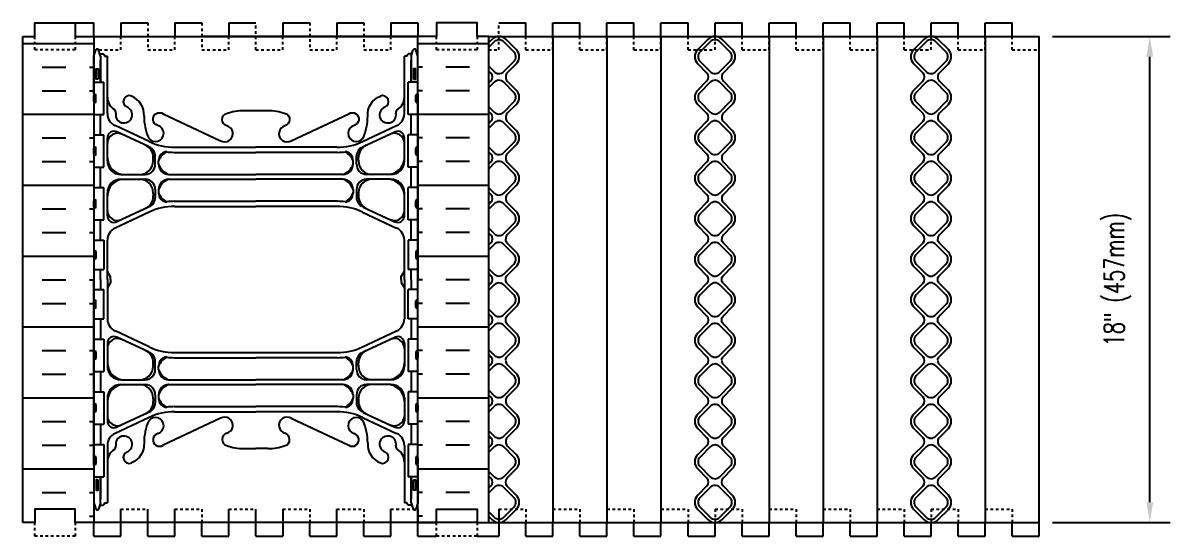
# Model space of a CAD drawing. Header units: inches. Extents: x 393.7 to 441.4, y 159.5 to 213.3.
# Drawn here: x 398.96 to 441.44, y 194.35 to 213.35 of the extents above; entities that cross this region are included whole.
import ezdxf

# ---------------------------------------------------------------- set-up
doc = ezdxf.new("R2010")
doc.units = ezdxf.units.IN
doc.header["$MEASUREMENT"] = 0
doc.linetypes.add('DASHED2', pattern=[0.375, 0.25, -0.125])
for name, color, linetype in [('HATCH', 12, 'Continuous'), ('line25', 2, 'Continuous'), ('LINE50', 5, 'Continuous'), ('LINE8', 8, 'Continuous'), ('LINE9', 9, 'Continuous'), ('TEXT', 4, 'Continuous'), ('Web_Edge', 9, 'Continuous')]:
    doc.layers.add(name, color=color, linetype=linetype)
doc.styles.add('DIM', font='romans.shx', dxfattribs={"width": 0.7})
doc.dimstyles.new('ext_8', dxfattribs={"dimscale": 8, "dimtxt": 0.09375, "dimasz": 0.09375, "dimexe": 0.09375, "dimexo": 0.0625, "dimgap": 0.0625, "dimtad": 1, "dimdec": 3, "dimzin": 3, "dimdsep": 46, "dimlunit": 4, "dimtxsty": 'DIM', "dimcen": 0.09, "dimdle": 0.09375, "dimclrt": 4, "dimadec": 0, "dimazin": 0, "dimtfac": 1, "dimtdec": 3, "dimtmove": 2, "dimatfit": 3, "dimfxl": 0, "dimfrac": 2, "dimtolj": 1, "dimtzin": 0, "dimarcsym": 0})

# ---------------------------------------------------------------- blocks, each defined once
blk = doc.blocks.new('*D34')
at = {"layer": 'Defpoints', "color": 0}
for p in [(436.588, 212.847), (440.687, 212.847), (436.588, 194.847)]:
    blk.add_point(p, dxfattribs=at)
at = {"layer": 'TEXT', "color": 0, "lineweight": -2}
for p, q in [((437.088, 212.847), (441.437, 212.847)), ((440.687, 195.597), (440.687, 212.097)), ((437.088, 194.847), (441.437, 194.847))]:
    blk.add_line(p, q, dxfattribs=at)
at = {"layer": 'TEXT', "color": 0}
for points in [[(440.562, 212.097), (440.812, 212.097), (440.687, 212.847)], [(440.562, 195.597), (440.812, 195.597), (440.687, 194.847)]]:
    blk.add_solid(points, dxfattribs=at)
at = {"layer": 'TEXT', "color": 4, "insert": (439.492, 203.847), "char_height": 0.75, "attachment_point": 5, "rotation": 90, "style": 'DIM'}
blk.add_mtext('\\A1;18" (457mm)', dxfattribs=at)
blk = doc.blocks.new('WEB_INSERT_FRONT')
for p, q in [((-0.265, 8.89), (-0.64, 8.515)), ((0.64, 8.515), (0.265, 8.89)), ((-0.64, 7.985), (-0.297, 7.641)), ((0.309, 7.653), (0.64, 7.985)), ((-0.297, 7.359), (-0.64, 7.015)), ((0.25, 7.512), (0.25, 7.488)), ((0.64, 7.015), (0.309, 7.347)), ((-0.64, 6.485), (-0.297, 6.141)), ((0.309, 6.153), (0.64, 6.485)), ((0.25, 6.012), (0.25, 5.988)), ((-0.297, 5.859), (-0.64, 5.515)), ((0.64, 5.515), (0.309, 5.847)), ((-0.64, 4.985), (-0.297, 4.641)), ((0.309, 4.653), (0.64, 4.985)), ((-0.297, 4.359), (-0.64, 4.015)), ((0.25, 4.512), (0.25, 4.488)), ((0.64, 4.015), (0.309, 4.347)), ((-0.297, 3.141), (-0.64, 3.485)), ((0.309, 3.153), (0.64, 3.485)), ((0.25, 3.012), (0.25, 2.988)), ((-0.297, 2.859), (-0.64, 2.515)), ((0.64, 2.515), (0.309, 2.847)), ((-0.64, 1.985), (-0.297, 1.641)), ((0.309, 1.653), (0.64, 1.985)), ((-0.297, 1.359), (-0.64, 1.015)), ((-0.64, 0.485), (-0.297, 0.141)), ((-0.297, -0.141), (-0.64, -0.485)), ((-0.64, -1.015), (-0.297, -1.359)), ((-0.297, -1.641), (-0.64, -1.985)), ((-0.64, -2.515), (-0.297, -2.859)), ((-0.297, -3.141), (-0.64, -3.485)), ((0.64, -3.485), (0.309, -3.153)), ((-0.64, -4.015), (-0.297, -4.359)), ((0.309, -4.347), (0.64, -4.015)), ((-0.297, -4.641), (-0.64, -4.985)), ((0.25, -4.488), (0.25, -4.512)), ((0.64, -4.985), (0.309, -4.653)), ((-0.64, -5.515), (-0.297, -5.859)), ((0.309, -5.847), (0.64, -5.515)), ((-0.297, -6.141), (-0.64, -6.485)), ((0.25, -5.988), (0.25, -6.012)), ((0.64, -6.485), (0.309, -6.153)), ((-0.64, -7.015), (-0.297, -7.359)), ((0.297, -7.359), (0.64, -7.015)), ((-0.297, -7.641), (-0.64, -7.985)), ((0.64, -7.985), (0.297, -7.641)), ((-0.64, -8.515), (-0.265, -8.89)), ((0.265, -8.89), (0.64, -8.515))]:
    blk.add_line(p, q)
for points in [[(-0.552, 8.073), (-0.177, 7.698, 0.414214), (0.177, 7.698), (0.552, 8.073, 0.414214), (0.552, 8.427), (0.177, 8.802, 0.414214), (-0.177, 8.802), (-0.552, 8.427, 0.414214)], [(-0.552, 6.573), (-0.177, 6.198, 0.414214), (0.177, 6.198), (0.552, 6.573, 0.414214), (0.552, 6.927), (0.177, 7.302, 0.414214), (-0.177, 7.302), (-0.552, 6.927, 0.414214)], [(-0.552, 5.073), (-0.177, 4.698, 0.414214), (0.177, 4.698), (0.552, 5.073, 0.414214), (0.552, 5.427), (0.177, 5.802, 0.414214), (-0.177, 5.802), (-0.552, 5.427, 0.414214)], [(-0.552, 3.573), (-0.177, 3.198, 0.414214), (0.177, 3.198), (0.552, 3.573, 0.414214), (0.552, 3.927), (0.177, 4.302, 0.414214), (-0.177, 4.302), (-0.552, 3.927, 0.414214)], [(-0.552, 3.573), (-0.177, 3.198, 0.414214), (0.177, 3.198), (0.552, 3.573, 0.414214), (0.552, 3.927), (0.177, 4.302, 0.414214), (-0.177, 4.302), (-0.552, 3.927, 0.414214)], [(-0.552, 2.073), (-0.177, 1.698, 0.414214), (0.177, 1.698), (0.552, 2.073, 0.414214), (0.552, 2.427), (0.177, 2.802, 0.414214), (-0.177, 2.802), (-0.552, 2.427, 0.414214)], [(-0.552, 0.573), (-0.177, 0.198, 0.414214), (0.177, 0.198), (0.552, 0.573, 0.414214), (0.552, 0.927), (0.177, 1.302, 0.414214), (-0.177, 1.302), (-0.552, 0.927, 0.414214)], [(-0.552, -0.927), (-0.177, -1.302, 0.414214), (0.177, -1.302), (0.552, -0.927, 0.414214), (0.552, -0.573), (0.177, -0.198, 0.414214), (-0.177, -0.198), (-0.552, -0.573, 0.414214)], [(-0.552, -2.427), (-0.177, -2.802, 0.414214), (0.177, -2.802), (0.552, -2.427, 0.414214), (0.552, -2.073), (0.177, -1.698, 0.414214), (-0.177, -1.698), (-0.552, -2.073, 0.414214)], [(-0.552, -3.927), (-0.177, -4.302, 0.414214), (0.177, -4.302), (0.552, -3.927, 0.414214), (0.552, -3.573), (0.177, -3.198, 0.414214), (-0.177, -3.198), (-0.552, -3.573, 0.414214)], [(-0.552, -5.427), (-0.177, -5.802, 0.414214), (0.177, -5.802), (0.552, -5.427, 0.414214), (0.552, -5.073), (0.177, -4.698, 0.414214), (-0.177, -4.698), (-0.552, -5.073, 0.414214)], [(-0.552, -6.927), (-0.177, -7.302, 0.414214), (0.177, -7.302), (0.552, -6.927, 0.414214), (0.552, -6.573), (0.177, -6.198, 0.414214), (-0.177, -6.198), (-0.552, -6.573, 0.414214)], [(-0.552, -8.427), (-0.177, -8.802, 0.414214), (0.177, -8.802), (0.552, -8.427, 0.414214), (0.552, -8.073), (0.177, -7.698, 0.414214), (-0.177, -7.698), (-0.552, -8.073, 0.414214)]]:
    blk.add_lwpolyline(points, format="xyb", close=True)
blk.add_lwpolyline([(0.25, -2.988, -0.198912), (0.309, -2.847), (0.64, -2.515, 0.414214), (0.64, -1.985), (0.309, -1.653, -0.198912), (0.25, -1.512), (0.25, -1.488, -0.198912), (0.309, -1.347), (0.64, -1.015, 0.414214), (0.64, -0.485), (0.309, -0.153, -0.198912), (0.25, -0.012), (0.25, 0.012, -0.198912), (0.309, 0.153), (0.64, 0.485, 0.414214), (0.64, 1.015), (0.309, 1.347, -0.198912), (0.25, 1.488)], format="xyb")
for centre, radius, start, end in [((0, 8.625), 0.375, 45, 135), ((-0.375, 8.25), 0.375, 135, 225), ((0.375, 8.25), 0.375, 315, 45), ((0.45, 7.512), 0.2, 135, 180), ((-0.438, 7.5), 0.2, 315, 45), ((0.45, 7.488), 0.2, 180, 225), ((-0.375, 6.75), 0.375, 135, 225), ((0.375, 6.75), 0.375, 315, 45), ((-0.438, 6), 0.2, 315, 45), ((0.45, 6.012), 0.2, 135, 180), ((0.45, 5.988), 0.2, 180, 225), ((-0.375, 5.25), 0.375, 135, 225), ((0.375, 5.25), 0.375, 315, 45), ((-0.438, 4.5), 0.2, 315, 45), ((0.45, 4.512), 0.2, 135, 180), ((0.45, 4.488), 0.2, 180, 225), ((-0.375, 3.75), 0.375, 135, 225), ((0.375, 3.75), 0.375, 315, 45), ((-0.438, 3), 0.2, 315, 45), ((0.45, 3.012), 0.2, 135, 180), ((0.45, 2.988), 0.2, 180, 225), ((-0.375, 2.25), 0.375, 135, 225), ((0.375, 2.25), 0.375, 315, 45), ((-0.438, 1.5), 0.2, 315, 45), ((0.45, 1.512), 0.2, 135, 180), ((-0.375, 0.75), 0.375, 135, 225), ((-0.438, 0), 0.2, 315, 45), ((-0.375, -0.75), 0.375, 135, 225), ((-0.438, -1.5), 0.2, 315, 45), ((-0.375, -2.25), 0.375, 135, 225), ((-0.438, -3), 0.2, 315, 45), ((0.45, -3.012), 0.2, 180, 225), ((-0.375, -3.75), 0.375, 135, 225), ((0.375, -3.75), 0.375, 315, 45), ((-0.438, -4.5), 0.2, 315, 45), ((0.45, -4.488), 0.2, 135, 180), ((0.45, -4.512), 0.2, 180, 225), ((-0.375, -5.25), 0.375, 135, 225), ((0.375, -5.25), 0.375, 315, 45), ((-0.438, -6), 0.2, 315, 45), ((0.45, -5.988), 0.2, 135, 180), ((0.45, -6.012), 0.2, 180, 225), ((-0.375, -6.75), 0.375, 135, 225), ((0.375, -6.75), 0.375, 315, 45), ((-0.438, -7.5), 0.2, 315, 45), ((0.438, -7.5), 0.2, 135, 225), ((-0.375, -8.25), 0.375, 135, 225), ((0.375, -8.25), 0.375, 315, 45), ((0, -8.625), 0.375, 225, 315)]:
    blk.add_arc(centre, radius, start, end)

msp = doc.modelspace()

# ---------------------------------------------------------------- hatches: boundary and pattern name
at = {"layer": 'HATCH'}
h = msp.add_hatch(dxfattribs=at)
h.set_pattern_fill('INSUL', color=256, scale=7, style=0)
h.set_pattern_definition([(0, (-2524.5736, -202.163), (0, 2.625), []), (0, (-2524.5736, -201.288), (0, 2.625), [0.875, -0.875]), (0, (-2524.5736, -200.413), (0, 2.625), [0.875, -0.875])])
h.paths.add_polyline_path([(398.963, 194.8466), (399.4005, 194.8466), (399.4005, 195.3466), (400.9005, 195.3466), (400.9005, 194.8466), (401.588, 194.8466), (401.588, 212.8466), (400.9005, 212.8466), (400.9005, 213.3466), (399.4005, 213.3466), (399.4005, 212.8466), (398.963, 212.8466)])
h = msp.add_hatch(dxfattribs=at)
h.set_pattern_fill('INSUL', color=256, scale=7, style=0)
h.set_pattern_definition([(180, (3339.7495, -202.163), (0, 2.625), []), (180, (3339.7495, -201.288), (0, 2.625), [0.875, -0.875]), (180, (3339.7495, -200.413), (0, 2.625), [0.875, -0.875])])
h.paths.add_polyline_path([(416.213, 194.8466), (415.7755, 194.8466), (415.7755, 195.3466), (414.2755, 195.3466), (414.2755, 194.8466), (413.588, 194.8466), (413.588, 212.8466), (414.2755, 212.8466), (414.2755, 213.3466), (415.7755, 213.3466), (415.7755, 212.8466), (416.213, 212.8466)])

# ---------------------------------------------------------------- linework, layer by layer
for p, q in [((401.588, 212.8466), (413.588, 212.8466)), ((413.588, 212.8466), (405.588, 212.8466)), ((416.3228, 212.7368), (416.213, 212.627)), ((417.2281, 212.3618), (416.8531, 212.7368)), ((416.213, 211.5663), (416.2912, 211.4881)), ((416.8965, 211.4999), (417.2281, 211.8315)), ((416.2912, 211.2052), (416.213, 211.127)), ((416.838, 211.3585), (416.838, 211.3348)), ((417.2281, 210.8618), (416.8965, 211.1934)), ((416.8965, 209.9999), (417.2281, 210.3315)), ((416.213, 210.0663), (416.2912, 209.9881)), ((416.838, 209.8585), (416.838, 209.8348)), ((416.2912, 209.7052), (416.213, 209.627)), ((417.2281, 209.3618), (416.8965, 209.6934)), ((416.213, 208.5663), (416.2912, 208.4881)), ((416.8965, 208.4999), (417.2281, 208.8315)), ((416.2912, 208.2052), (416.213, 208.127)), ((416.838, 208.3585), (416.838, 208.3348)), ((417.2281, 207.8618), (416.8965, 208.1934)), ((416.8965, 206.9999), (417.2281, 207.3315)), ((416.2912, 206.9881), (416.213, 207.0663)), ((416.838, 206.8585), (416.838, 206.8348)), ((416.2912, 206.7052), (416.213, 206.627)), ((417.2281, 206.3618), (416.8965, 206.6934)), ((416.8965, 205.4999), (417.2281, 205.8315)), ((416.213, 205.5663), (416.2912, 205.4881)), ((416.2912, 205.2052), (416.213, 205.127)), ((416.213, 204.0663), (416.2912, 203.9881)), ((416.2912, 203.7052), (416.213, 203.627)), ((416.213, 202.5663), (416.2912, 202.4881)), ((416.2912, 202.2052), (416.213, 202.127)), ((416.213, 201.0663), (416.2912, 200.9881)), ((416.2912, 200.7052), (416.213, 200.627)), ((417.2281, 200.3618), (416.8965, 200.6934)), ((416.8965, 199.4999), (417.2281, 199.8315)), ((416.213, 199.5663), (416.2912, 199.4881)), ((416.2912, 199.2052), (416.213, 199.127)), ((416.838, 199.3585), (416.838, 199.3348)), ((417.2281, 198.8618), (416.8965, 199.1934)), ((416.213, 198.0663), (416.2912, 197.9881)), ((416.8965, 197.9999), (417.2281, 198.3315)), ((416.2912, 197.7052), (416.213, 197.627)), ((416.838, 197.8585), (416.838, 197.8348)), ((417.2281, 197.3618), (416.8965, 197.6934)), ((416.8847, 196.4881), (417.2281, 196.8315)), ((416.213, 196.5663), (416.2912, 196.4881)), ((416.2912, 196.2052), (416.213, 196.127)), ((417.2281, 195.8618), (416.8847, 196.2052)), ((416.213, 195.0663), (416.3228, 194.9565)), ((416.8531, 194.9565), (417.2281, 195.3315)), ((413.588, 194.8466), (401.588, 194.8466)), ((415.7755, 194.8466), (405.588, 194.8466))]:
    msp.add_line(p, q, dxfattribs=at)
for points in [[(416.213, 211.7431), (416.4112, 211.5449, 0.4142136), (416.7647, 211.5449), (417.1397, 211.9199, 0.4142136), (417.1397, 212.2734), (416.7647, 212.6484, 0.4142136), (416.4112, 212.6484), (416.213, 212.4502)], [(416.213, 210.2431), (416.4112, 210.0449, 0.4142136), (416.7647, 210.0449), (417.1397, 210.4199, 0.4142136), (417.1397, 210.7734), (416.7647, 211.1484, 0.4142136), (416.4112, 211.1484), (416.213, 210.9502)], [(416.213, 208.7431), (416.4112, 208.5449, 0.4142136), (416.7647, 208.5449), (417.1397, 208.9199, 0.4142136), (417.1397, 209.2734), (416.7647, 209.6484, 0.4142136), (416.4112, 209.6484), (416.213, 209.4502)], [(416.213, 207.2431), (416.4112, 207.0449, 0.4142136), (416.7647, 207.0449), (417.1397, 207.4199, 0.4142136), (417.1397, 207.7734), (416.7647, 208.1484, 0.4142136), (416.4112, 208.1484), (416.213, 207.9502)], [(416.213, 207.2431), (416.4112, 207.0449, 0.4142136), (416.7647, 207.0449), (417.1397, 207.4199, 0.4142136), (417.1397, 207.7734), (416.7647, 208.1484, 0.4142136), (416.4112, 208.1484), (416.213, 207.9502)], [(416.213, 205.7431), (416.4112, 205.5449, 0.4142136), (416.7647, 205.5449), (417.1397, 205.9199, 0.4142136), (417.1397, 206.2734), (416.7647, 206.6484, 0.4142136), (416.4112, 206.6484), (416.213, 206.4502)], [(416.213, 204.2431), (416.4112, 204.0449, 0.4142136), (416.7647, 204.0449), (417.1397, 204.4199, 0.4142136), (417.1397, 204.7734), (416.7647, 205.1484, 0.4142136), (416.4112, 205.1484), (416.213, 204.9502)], [(416.838, 200.8585, -0.1989124), (416.8965, 200.9999), (417.2281, 201.3315, 0.4142136), (417.2281, 201.8618), (416.8965, 202.1934, -0.1989124), (416.838, 202.3348), (416.838, 202.3585, -0.1989124), (416.8965, 202.4999), (417.2281, 202.8315, 0.4142136), (417.2281, 203.3618), (416.8965, 203.6934, -0.1989124), (416.838, 203.8348), (416.838, 203.8585, -0.1989124), (416.8965, 203.9999), (417.2281, 204.3315, 0.4142136), (417.2281, 204.8618), (416.8965, 205.1934, -0.1989124), (416.838, 205.3348)], [(416.213, 202.7431), (416.4112, 202.5449, 0.4142136), (416.7647, 202.5449), (417.1397, 202.9199, 0.4142136), (417.1397, 203.2734), (416.7647, 203.6484, 0.4142136), (416.4112, 203.6484), (416.213, 203.4502)], [(416.213, 201.2431), (416.4112, 201.0449, 0.4142136), (416.7647, 201.0449), (417.1397, 201.4199, 0.4142136), (417.1397, 201.7734), (416.7647, 202.1484, 0.4142136), (416.4112, 202.1484), (416.213, 201.9502)], [(416.213, 199.7431), (416.4112, 199.5449, 0.4142136), (416.7647, 199.5449), (417.1397, 199.9199, 0.4142136), (417.1397, 200.2734), (416.7647, 200.6484, 0.4142136), (416.4112, 200.6484), (416.213, 200.4502)], [(416.213, 198.2431), (416.4112, 198.0449, 0.4142136), (416.7647, 198.0449), (417.1397, 198.4199, 0.4142136), (417.1397, 198.7734), (416.7647, 199.1484, 0.4142136), (416.4112, 199.1484), (416.213, 198.9502)], [(416.213, 196.7431), (416.4112, 196.5449, 0.4142136), (416.7647, 196.5449), (417.1397, 196.9199, 0.4142136), (417.1397, 197.2734), (416.7647, 197.6484, 0.4142136), (416.4112, 197.6484), (416.213, 197.4502)], [(416.213, 195.2431), (416.4112, 195.0449, 0.4142136), (416.7647, 195.0449), (417.1397, 195.4199, 0.4142136), (417.1397, 195.7734), (416.7647, 196.1484, 0.4142136), (416.4112, 196.1484), (416.213, 195.9502)]]:
    msp.add_lwpolyline(points, format="xyb", dxfattribs=at)
for centre, radius, start, end in [((416.588, 212.4716), 0.375, 45, 135), ((416.963, 212.0966), 0.375, 315, 45), ((416.1498, 211.3466), 0.2, 315, 45), ((417.038, 211.3585), 0.2, 135, 180), ((417.038, 211.3348), 0.2, 180, 225), ((416.963, 210.5966), 0.375, 315, 45), ((416.1498, 209.8466), 0.2, 315, 45), ((417.038, 209.8585), 0.2, 135, 180), ((417.038, 209.8348), 0.2, 180, 225), ((416.963, 209.0966), 0.375, 315, 45), ((416.1498, 208.3466), 0.2, 315, 45), ((417.038, 208.3585), 0.2, 135, 180), ((417.038, 208.3348), 0.2, 180, 225), ((416.963, 207.5966), 0.375, 315, 45), ((416.1498, 206.8466), 0.2, 315, 45), ((417.038, 206.8585), 0.2, 135, 180), ((417.038, 206.8348), 0.2, 180, 225), ((416.963, 206.0966), 0.375, 315, 45), ((416.1498, 205.3466), 0.2, 315, 45), ((417.038, 205.3585), 0.2, 135, 180), ((416.1498, 203.8466), 0.2, 315, 45), ((416.1498, 202.3466), 0.2, 315, 45), ((416.1498, 200.8466), 0.2, 315, 45), ((417.038, 200.8348), 0.2, 180, 225), ((416.963, 200.0966), 0.375, 315, 45), ((416.1498, 199.3466), 0.2, 315, 45), ((417.038, 199.3585), 0.2, 135, 180), ((417.038, 199.3348), 0.2, 180, 225), ((416.963, 198.5966), 0.375, 315, 45), ((416.1498, 197.8466), 0.2, 315, 45), ((417.038, 197.8585), 0.2, 135, 180), ((417.038, 197.8348), 0.2, 180, 225), ((416.963, 197.0966), 0.375, 315, 45), ((416.1498, 196.3466), 0.2, 315, 45), ((417.0261, 196.3466), 0.2, 135, 225), ((416.963, 195.5966), 0.375, 315, 45), ((416.588, 195.2216), 0.375, 225, 315)]:
    msp.add_arc(centre, radius, start, end, dxfattribs=at)
at = {"layer": 'line25'}
for p, q in [((401.588, 212.8466), (401.588, 194.8466)), ((413.588, 194.8466), (413.588, 212.8466)), ((418.588, 212.8466), (418.588, 194.8466)), ((420.588, 212.8466), (420.588, 194.8466)), ((422.588, 212.8466), (422.588, 194.8466)), ((426.588, 212.8466), (426.588, 194.8466)), ((428.588, 212.8466), (428.588, 194.8466)), ((430.588, 212.8466), (430.588, 194.8466)), ((434.588, 212.8466), (434.588, 194.8466)), ((401.588, 211.1516), (401.9529, 211.1516)), ((401.9529, 209.9516), (401.9529, 211.1516)), ((413.588, 211.1516), (413.223, 211.1516)), ((413.223, 209.9516), (413.223, 211.1516)), ((401.628, 210.7016), (401.628, 210.7016)), ((413.5479, 210.7016), (413.5479, 210.7016)), ((401.588, 210.4416), (401.588, 210.6616)), ((401.588, 210.6066), (401.588, 210.6066)), ((401.588, 210.4966), (401.588, 210.4966)), ((401.628, 210.4016), (401.628, 210.4016)), ((401.668, 210.4416), (401.668, 210.6616)), ((413.5079, 210.4416), (413.5079, 210.6616)), ((413.5479, 210.4016), (413.5479, 210.4016)), ((413.5879, 210.4416), (413.5879, 210.6616)), ((413.588, 210.6066), (413.5879, 210.6066)), ((413.588, 210.4966), (413.5879, 210.4966)), ((401.588, 209.9516), (401.9529, 209.9516)), ((413.588, 209.9516), (413.223, 209.9516)), ((401.588, 209.2016), (401.9529, 209.2016)), ((401.9529, 208.0016), (401.9529, 209.2016)), ((413.588, 209.2016), (413.223, 209.2016)), ((413.223, 208.0016), (413.223, 209.2016)), ((401.588, 208.4916), (401.588, 208.7116)), ((401.588, 208.6566), (401.588, 208.6566)), ((401.628, 208.7516), (401.628, 208.7516)), ((401.668, 208.4916), (401.668, 208.7116)), ((413.5079, 208.4916), (413.5079, 208.7116)), ((413.5479, 208.7516), (413.5479, 208.7516)), ((413.5879, 208.4916), (413.5879, 208.7116)), ((413.588, 208.6566), (413.5879, 208.6566)), ((401.588, 208.5466), (401.588, 208.5466)), ((401.628, 208.4516), (401.628, 208.4516)), ((413.5479, 208.4516), (413.5479, 208.4516)), ((413.588, 208.5466), (413.5879, 208.5466)), ((401.588, 208.0016), (401.9529, 208.0016)), ((413.588, 208.0016), (413.223, 208.0016)), ((401.588, 207.2516), (401.9529, 207.2516)), ((401.9529, 206.0516), (401.9529, 207.2516)), ((413.588, 207.2516), (413.223, 207.2516)), ((413.223, 206.0516), (413.223, 207.2516)), ((401.588, 206.5416), (401.588, 206.7616)), ((401.588, 206.7066), (401.588, 206.7066)), ((401.588, 206.5966), (401.588, 206.5966)), ((401.628, 206.8016), (401.628, 206.8016)), ((401.628, 206.5016), (401.628, 206.5016)), ((401.668, 206.5416), (401.668, 206.7616)), ((413.5079, 206.5416), (413.5079, 206.7616)), ((413.5479, 206.8016), (413.5479, 206.8016)), ((413.5479, 206.5016), (413.5479, 206.5016)), ((413.5879, 206.5416), (413.5879, 206.7616)), ((413.588, 206.7066), (413.5879, 206.7066)), ((413.588, 206.5966), (413.5879, 206.5966)), ((401.588, 206.0516), (401.9529, 206.0516)), ((413.588, 206.0516), (413.223, 206.0516)), ((401.588, 205.3016), (401.9529, 205.3016)), ((401.9529, 205.3016), (401.9529, 204.2216)), ((413.588, 205.3016), (413.223, 205.3016)), ((413.223, 205.3016), (413.223, 204.2216)), ((401.588, 204.8716), (401.588, 204.6516)), ((401.588, 204.8166), (401.588, 204.8166)), ((401.628, 204.9116), (401.628, 204.9116)), ((401.668, 204.8716), (401.668, 204.6516)), ((413.5079, 204.8716), (413.5079, 204.6516)), ((413.5479, 204.9116), (413.5479, 204.9116)), ((413.5879, 204.8716), (413.5879, 204.6516)), ((413.588, 204.8166), (413.5879, 204.8166)), ((401.588, 204.7066), (401.588, 204.7066)), ((401.628, 204.6116), (401.628, 204.6116)), ((413.5479, 204.6116), (413.5479, 204.6116)), ((413.588, 204.7066), (413.5879, 204.7066)), ((401.588, 204.2216), (401.9529, 204.2216)), ((413.588, 204.2216), (413.223, 204.2216)), ((401.588, 203.4716), (401.9529, 203.4716)), ((401.9529, 202.3916), (401.9529, 203.4716)), ((413.588, 203.4716), (413.223, 203.4716)), ((413.223, 202.3916), (413.223, 203.4716)), ((401.588, 202.8216), (401.588, 203.0416)), ((401.628, 203.0816), (401.628, 203.0816)), ((401.668, 202.8216), (401.668, 203.0416)), ((413.5079, 202.8216), (413.5079, 203.0416)), ((413.5479, 203.0816), (413.5479, 203.0816)), ((413.5879, 202.8216), (413.5879, 203.0416)), ((401.588, 202.9866), (401.588, 202.9866)), ((401.588, 202.8766), (401.588, 202.8766)), ((401.628, 202.7816), (401.628, 202.7816)), ((413.5479, 202.7816), (413.5479, 202.7816)), ((413.588, 202.9866), (413.5879, 202.9866)), ((413.588, 202.8766), (413.5879, 202.8766)), ((401.588, 202.3916), (401.9529, 202.3916)), ((413.588, 202.3916), (413.223, 202.3916)), ((401.588, 201.6416), (401.9529, 201.6416)), ((401.9529, 201.6416), (401.9529, 200.4416)), ((413.588, 201.6416), (413.223, 201.6416)), ((413.223, 201.6416), (413.223, 200.4416)), ((401.588, 201.1516), (401.588, 200.9316)), ((401.588, 201.0966), (401.588, 201.0966)), ((401.588, 200.9866), (401.588, 200.9866)), ((401.628, 201.1916), (401.628, 201.1916)), ((401.668, 201.1516), (401.668, 200.9316)), ((413.5079, 201.1516), (413.5079, 200.9316)), ((413.5479, 201.1916), (413.5479, 201.1916)), ((413.5879, 201.1516), (413.5879, 200.9316)), ((413.588, 201.0966), (413.5879, 201.0966)), ((413.588, 200.9866), (413.5879, 200.9866)), ((401.628, 200.8916), (401.628, 200.8916)), ((413.5479, 200.8916), (413.5479, 200.8916)), ((401.588, 200.4416), (401.9529, 200.4416)), ((413.588, 200.4416), (413.223, 200.4416)), ((401.588, 199.6916), (401.9529, 199.6916)), ((401.9529, 199.6916), (401.9529, 198.4916)), ((413.588, 199.6916), (413.223, 199.6916)), ((413.223, 199.6916), (413.223, 198.4916)), ((401.588, 199.2016), (401.588, 198.9816)), ((401.588, 199.1466), (401.588, 199.1466)), ((401.588, 199.0366), (401.588, 199.0366)), ((401.628, 198.9416), (401.628, 198.9416)), ((401.668, 199.2016), (401.668, 198.9816)), ((413.5079, 199.2016), (413.5079, 198.9816)), ((413.5479, 198.9416), (413.5479, 198.9416)), ((413.5879, 199.2016), (413.5879, 198.9816)), ((413.588, 199.1466), (413.5879, 199.1466)), ((413.588, 199.0366), (413.5879, 199.0366)), ((401.588, 198.4916), (401.9529, 198.4916)), ((413.588, 198.4916), (413.223, 198.4916)), ((401.588, 197.7416), (401.9529, 197.7416)), ((401.9529, 197.7416), (401.9529, 196.5416)), ((413.588, 197.7416), (413.223, 197.7416)), ((413.223, 197.7416), (413.223, 196.5416)), ((401.588, 197.2516), (401.588, 197.0316)), ((401.588, 197.1966), (401.588, 197.1966)), ((401.588, 197.0866), (401.588, 197.0866)), ((401.628, 197.2916), (401.628, 197.2916)), ((401.668, 197.2516), (401.668, 197.0316)), ((413.5079, 197.2516), (413.5079, 197.0316)), ((413.5479, 197.2916), (413.5479, 197.2916)), ((413.5879, 197.2516), (413.5879, 197.0316)), ((413.588, 197.1966), (413.5879, 197.1966)), ((413.588, 197.0866), (413.5879, 197.0866)), ((401.628, 196.9916), (401.628, 196.9916)), ((413.5479, 196.9916), (413.5479, 196.9916)), ((401.588, 196.5416), (401.9529, 196.5416)), ((413.588, 196.5416), (413.223, 196.5416))]:
    msp.add_line(p, q, dxfattribs=at)
for centre, start, end in [((401.628, 210.6616), 90, 180), ((401.628, 210.6616), 360, 90), ((413.5479, 210.6616), 90, 180), ((413.5479, 210.6616), 0, 90), ((401.628, 210.4416), 180, 270), ((401.628, 210.4416), 270, 0), ((413.5479, 210.4416), 180, 270), ((413.5479, 210.4416), 270, 0), ((401.628, 208.7116), 90, 180), ((401.628, 208.7116), 360, 90), ((413.5479, 208.7116), 90, 180), ((413.5479, 208.7116), 0, 90), ((401.628, 208.4916), 180, 270), ((401.628, 208.4916), 270, 0), ((413.5479, 208.4916), 180, 270), ((413.5479, 208.4916), 270, 0), ((401.628, 206.7616), 90, 180), ((401.628, 206.5416), 180, 270), ((401.628, 206.7616), 360, 90), ((401.628, 206.5416), 270, 0), ((413.5479, 206.7616), 90, 180), ((413.5479, 206.5416), 180, 270), ((413.5479, 206.7616), 0, 90), ((413.5479, 206.5416), 270, 0), ((401.628, 204.8716), 90, 180), ((401.628, 204.8716), 0, 90), ((413.5479, 204.8716), 90, 180), ((413.5479, 204.8716), 360, 90), ((401.628, 204.6516), 180, 270), ((401.628, 204.6516), 270, 0), ((413.5479, 204.6516), 180, 270), ((413.5479, 204.6516), 270, 0), ((401.628, 203.0416), 90, 180), ((401.628, 203.0416), 360, 90), ((413.5479, 203.0416), 90, 180), ((413.5479, 203.0416), 0, 90), ((401.628, 202.8216), 180, 270), ((401.628, 202.8216), 270, 0), ((413.5479, 202.8216), 180, 270), ((413.5479, 202.8216), 270, 0), ((401.628, 201.1516), 90, 180), ((401.628, 200.9316), 180, 270), ((401.628, 201.1516), 0, 90), ((401.628, 200.9316), 270, 0), ((413.5479, 201.1516), 90, 180), ((413.5479, 200.9316), 180, 270), ((413.5479, 201.1516), 360, 90), ((413.5479, 200.9316), 270, 0), ((401.628, 199.2016), 90, 180), ((401.628, 199.2016), 0, 90), ((413.5479, 199.2016), 90, 180), ((413.5479, 199.2016), 360, 90), ((401.628, 198.9816), 180, 270), ((401.628, 198.9816), 270, 0), ((413.5479, 198.9816), 180, 270), ((413.5479, 198.9816), 270, 0), ((401.628, 197.2516), 90, 180), ((401.628, 197.2516), 0, 90), ((413.5479, 197.2516), 90, 180), ((413.5479, 197.2516), 360, 90), ((401.628, 197.0316), 180, 270), ((401.628, 197.0316), 270, 0), ((413.5479, 197.0316), 180, 270), ((413.5479, 197.0316), 270, 0)]:
    msp.add_arc(centre, 0.04, start, end, dxfattribs=at)
at = {"layer": 'LINE50'}
for p, q in [((398.963, 194.8466), (398.963, 212.8466)), ((416.213, 212.8466), (436.588, 212.8466)), ((416.213, 194.8466), (416.213, 212.8466)), ((436.588, 194.8466), (436.588, 212.8466)), ((416.213, 194.8466), (436.588, 194.8466))]:
    msp.add_line(p, q, dxfattribs=at)
for points in [[(398.963, 212.8466), (399.4005, 212.8466), (399.4005, 213.3466), (400.9005, 213.3466), (400.9005, 212.8466), (401.588, 212.8466)], [(416.213, 212.8466), (415.7755, 212.8466), (415.7755, 213.3466), (414.2755, 213.3466), (414.2755, 212.8466), (413.588, 212.8466)], [(401.588, 194.8466), (400.9005, 194.8466), (400.9005, 195.3466), (399.4005, 195.3466), (399.4005, 194.8466), (398.963, 194.8466)], [(413.588, 194.8466), (414.2755, 194.8466), (414.2755, 195.3466), (415.7755, 195.3466), (415.7755, 194.8466), (416.213, 194.8466)]]:
    msp.add_lwpolyline(points, dxfattribs=at)
at = {"layer": 'LINE8'}
for p, q in [((400.9005, 213.3466), (401.588, 213.3466)), ((401.588, 212.8466), (401.588, 213.3466)), ((402.588, 213.3466), (402.588, 212.8466)), ((402.588, 213.3466), (403.588, 213.3466)), ((404.588, 213.3466), (405.588, 213.3466)), ((404.588, 213.3466), (404.588, 212.8466)), ((406.588, 213.3466), (406.588, 212.8466)), ((406.588, 213.3466), (407.588, 213.3466)), ((408.588, 213.3466), (408.588, 212.8466)), ((408.588, 213.3466), (409.588, 213.3466)), ((410.588, 213.3466), (410.588, 212.8466)), ((410.588, 213.3466), (411.588, 213.3466)), ((412.588, 213.3466), (412.588, 212.8466)), ((412.588, 213.3466), (413.588, 213.3466)), ((413.588, 213.3466), (413.588, 212.8466)), ((402.588, 194.3466), (402.588, 195.3466)), ((403.588, 194.3466), (403.588, 195.3466)), ((404.588, 194.3466), (404.588, 195.3466)), ((406.588, 194.3466), (406.588, 195.3466)), ((407.588, 194.3466), (407.588, 195.3466)), ((408.588, 195.3466), (408.588, 194.3466)), ((410.588, 194.3466), (410.588, 195.3466)), ((412.588, 194.3466), (412.588, 195.3466)), ((413.588, 195.3466), (413.588, 194.8466)), ((401.588, 194.3466), (401.588, 194.8466)), ((405.588, 194.3466), (405.588, 194.8466)), ((409.588, 194.3466), (409.588, 194.8466)), ((411.588, 194.3466), (411.588, 194.8466)), ((413.588, 194.3466), (413.588, 194.8466)), ((401.588, 194.3466), (402.588, 194.3466)), ((403.588, 194.3466), (404.588, 194.3466)), ((405.588, 194.3466), (406.588, 194.3466)), ((407.588, 194.3466), (408.588, 194.3466)), ((409.588, 194.3466), (410.588, 194.3466)), ((411.588, 194.3466), (412.588, 194.3466)), ((413.588, 194.3466), (414.2755, 194.3466))]:
    msp.add_line(p, q, dxfattribs=at)
at = {"layer": 'LINE8', "linetype": 'DASHED2', "ltscale": 0.15}
for p, q in [((403.588, 213.3466), (403.588, 212.3466)), ((405.588, 213.3466), (405.588, 212.3466)), ((407.588, 212.3466), (407.588, 213.3466)), ((409.588, 213.3466), (409.588, 212.3466)), ((411.588, 213.3466), (411.588, 212.3466)), ((402.588, 212.3466), (402.588, 212.8466)), ((404.588, 212.3466), (404.588, 212.8466)), ((406.588, 212.3466), (406.588, 212.8466)), ((408.588, 212.3466), (408.588, 212.8466)), ((410.588, 212.3466), (410.588, 212.8466)), ((412.588, 212.3466), (412.588, 212.8466)), ((401.588, 212.3466), (402.588, 212.3466)), ((403.588, 212.3466), (404.588, 212.3466)), ((405.588, 212.3466), (406.588, 212.3466)), ((407.588, 212.3466), (408.588, 212.3466)), ((409.588, 212.3466), (410.588, 212.3466)), ((411.588, 212.3466), (412.588, 212.3466)), ((402.588, 195.3466), (403.588, 195.3466)), ((404.588, 195.3466), (405.588, 195.3466)), ((405.588, 195.3466), (405.588, 194.8466)), ((406.588, 195.3466), (407.588, 195.3466)), ((408.588, 195.3466), (409.588, 195.3466)), ((409.588, 195.3466), (409.588, 194.8466)), ((410.588, 195.3466), (411.588, 195.3466)), ((411.588, 195.3466), (411.588, 194.8466)), ((412.588, 195.3466), (413.588, 195.3466))]:
    msp.add_line(p, q, dxfattribs=at)
at = {"layer": 'LINE9', "linetype": 'DASHED2', "ltscale": 0.15}
for p, q in [((416.588, 212.3466), (416.588, 213.3466)), ((417.588, 212.3466), (417.588, 212.8466)), ((418.588, 212.3466), (418.588, 212.8466)), ((419.588, 212.3466), (419.588, 212.8466)), ((420.588, 212.3466), (420.588, 212.8466)), ((421.588, 212.3466), (421.588, 212.8466)), ((422.588, 212.3466), (422.588, 212.8466)), ((423.588, 212.3466), (423.588, 212.8466)), ((424.588, 212.3466), (424.588, 212.8466)), ((425.588, 212.3466), (425.588, 212.8466)), ((426.588, 212.3466), (426.588, 212.8466)), ((427.588, 212.3466), (427.588, 212.8466)), ((428.588, 212.3466), (428.588, 212.8466)), ((429.588, 212.3466), (429.588, 212.8466)), ((430.588, 212.3466), (430.588, 212.8466)), ((431.588, 212.3466), (431.588, 212.8466)), ((432.588, 212.3466), (432.588, 212.8466)), ((433.588, 212.3466), (433.588, 212.8466)), ((434.588, 212.3466), (434.588, 212.8466)), ((435.588, 212.3466), (435.588, 212.8466)), ((436.588, 212.3466), (436.588, 212.8466)), ((416.213, 212.3466), (416.588, 212.3466)), ((417.588, 212.3466), (418.588, 212.3466)), ((419.588, 212.3466), (420.588, 212.3466)), ((421.588, 212.3466), (422.588, 212.3466)), ((423.588, 212.3466), (424.588, 212.3466)), ((425.588, 212.3466), (426.588, 212.3466)), ((427.588, 212.3466), (428.588, 212.3466)), ((429.588, 212.3466), (430.588, 212.3466)), ((431.588, 212.3466), (432.588, 212.3466)), ((433.588, 212.3466), (434.588, 212.3466)), ((435.588, 212.3466), (436.588, 212.3466)), ((416.588, 195.3466), (417.588, 195.3466)), ((417.588, 195.3466), (417.588, 194.8466)), ((418.588, 195.3466), (419.588, 195.3466)), ((418.588, 195.3466), (418.588, 194.8466)), ((419.588, 195.3466), (419.588, 194.8466)), ((420.588, 195.3466), (421.588, 195.3466)), ((420.588, 195.3466), (420.588, 194.8466)), ((421.588, 195.3466), (421.588, 194.8466)), ((422.588, 195.3466), (422.588, 194.8466)), ((422.588, 195.3466), (423.588, 195.3466)), ((423.588, 195.3466), (423.588, 194.8466)), ((424.588, 195.3466), (424.588, 194.8466)), ((424.588, 195.3466), (425.588, 195.3466)), ((425.588, 195.3466), (425.588, 194.8466)), ((426.588, 195.3466), (427.588, 195.3466)), ((426.588, 195.3466), (426.588, 194.8466)), ((427.588, 195.3466), (427.588, 194.8466)), ((428.588, 195.3466), (429.588, 195.3466)), ((428.588, 195.3466), (428.588, 194.8466)), ((429.588, 195.3466), (429.588, 194.8466)), ((430.588, 195.3466), (430.588, 194.8466)), ((430.588, 195.3466), (431.588, 195.3466)), ((431.588, 195.3466), (431.588, 194.8466)), ((432.588, 195.3466), (432.588, 194.8466)), ((432.588, 195.3466), (433.588, 195.3466)), ((433.588, 195.3466), (433.588, 194.8466)), ((434.588, 195.3466), (434.588, 194.8466)), ((434.588, 195.3466), (435.588, 195.3466)), ((435.588, 195.3466), (435.588, 194.8466))]:
    msp.add_line(p, q, dxfattribs=at)
at = {"layer": 'LINE9'}
for p, q in [((416.588, 213.3466), (417.588, 213.3466)), ((417.588, 212.8466), (417.588, 213.3466)), ((418.588, 212.8466), (418.588, 213.3466)), ((418.588, 213.3466), (419.588, 213.3466)), ((419.588, 212.8466), (419.588, 213.3466)), ((420.588, 212.8466), (420.588, 213.3466)), ((420.588, 213.3466), (421.588, 213.3466)), ((421.588, 212.8466), (421.588, 213.3466)), ((422.588, 212.8466), (422.588, 213.3466)), ((422.588, 213.3466), (423.588, 213.3466)), ((423.588, 212.8466), (423.588, 213.3466)), ((424.588, 212.8466), (424.588, 213.3466)), ((424.588, 213.3466), (425.588, 213.3466)), ((425.588, 212.8466), (425.588, 213.3466)), ((426.588, 212.8466), (426.588, 213.3466)), ((426.588, 213.3466), (427.588, 213.3466)), ((427.588, 212.8466), (427.588, 213.3466)), ((428.588, 212.8466), (428.588, 213.3466)), ((428.588, 213.3466), (429.588, 213.3466)), ((429.588, 212.8466), (429.588, 213.3466)), ((430.588, 212.8466), (430.588, 213.3466)), ((430.588, 213.3466), (431.588, 213.3466)), ((431.588, 212.8466), (431.588, 213.3466)), ((432.588, 213.3466), (433.588, 213.3466)), ((432.588, 212.8466), (432.588, 213.3466)), ((433.588, 212.8466), (433.588, 213.3466)), ((434.588, 213.3466), (435.588, 213.3466)), ((434.588, 212.8466), (434.588, 213.3466)), ((435.588, 212.8466), (435.588, 213.3466)), ((416.588, 195.3466), (416.588, 194.3466)), ((417.588, 194.3466), (417.588, 194.8466)), ((418.588, 194.3466), (418.588, 194.8466)), ((419.588, 194.3466), (419.588, 194.8466)), ((420.588, 194.3466), (420.588, 194.8466)), ((421.588, 194.3466), (421.588, 194.8466)), ((422.588, 194.3466), (422.588, 194.8466)), ((423.588, 194.3466), (423.588, 194.8466)), ((424.588, 194.3466), (424.588, 194.8466)), ((425.588, 194.3466), (425.588, 194.8466)), ((426.588, 194.3466), (426.588, 194.8466)), ((427.588, 194.3466), (427.588, 194.8466)), ((428.588, 194.3466), (428.588, 194.8466)), ((429.588, 194.3466), (429.588, 194.8466)), ((430.588, 194.3466), (430.588, 194.8466)), ((431.588, 194.3466), (431.588, 194.8466)), ((432.588, 194.3466), (432.588, 194.8466)), ((433.588, 194.3466), (433.588, 194.8466)), ((434.588, 194.3466), (434.588, 194.8466)), ((435.588, 194.3466), (435.588, 194.8466)), ((436.588, 194.3466), (436.588, 194.8466)), ((415.7755, 194.3466), (416.588, 194.3466)), ((417.588, 194.3466), (418.588, 194.3466)), ((419.588, 194.3466), (420.588, 194.3466)), ((421.588, 194.3466), (422.588, 194.3466)), ((423.588, 194.3466), (424.588, 194.3466)), ((425.588, 194.3466), (426.588, 194.3466)), ((427.588, 194.3466), (428.588, 194.3466)), ((429.588, 194.3466), (430.588, 194.3466)), ((431.588, 194.3466), (432.588, 194.3466)), ((433.588, 194.3466), (434.588, 194.3466)), ((435.588, 194.3466), (436.588, 194.3466))]:
    msp.add_line(p, q, dxfattribs=at)
at = {"layer": 'LINE9', "linetype": 'DASHED2', "ltscale": 0.15}
for points in [[(400.9005, 212.8466), (400.9005, 212.8466), (400.9005, 212.3466), (399.4005, 212.3466), (399.4005, 212.8466), (399.4005, 212.8466)], [(415.7755, 212.8466), (415.7755, 212.8466), (415.7755, 212.3466), (414.2755, 212.3466), (414.2755, 212.8466), (414.2755, 212.8466)], [(400.9005, 194.8466), (400.9005, 194.8466), (400.9005, 194.3466), (399.4005, 194.3466), (399.4005, 194.8466), (399.4005, 194.8466)], [(415.7755, 194.8466), (415.7755, 194.8466), (415.7755, 194.3466), (414.2755, 194.3466), (414.2755, 194.8466), (414.2755, 194.8466)]]:
    msp.add_lwpolyline(points, dxfattribs=at)
at = {"layer": 'Web_Edge'}
for p, q in [((401.588, 212.1179), (401.663, 212.3479)), ((401.838, 212.1179), (401.763, 212.3479)), ((401.8119, 212.1979), (401.938, 212.1979)), ((401.838, 212.1179), (401.838, 211.1516)), ((401.988, 212.1479), (401.988, 212.1179)), ((401.988, 212.1479), (401.988, 212.1479)), ((401.988, 212.1179), (402.088, 212.1179)), ((402.088, 209.9959), (402.088, 212.1179)), ((413.088, 209.9959), (413.088, 212.1179)), ((413.188, 212.1179), (413.088, 212.1179)), ((413.188, 212.1479), (413.188, 212.1479)), ((413.188, 212.1479), (413.188, 212.1179)), ((413.364, 212.1979), (413.238, 212.1979)), ((413.338, 212.1179), (413.413, 212.3479)), ((413.338, 212.1179), (413.338, 211.1516)), ((413.588, 212.1179), (413.513, 212.3479)), ((403.6342, 208.9542), (402.376, 209.5431)), ((411.5417, 208.9542), (412.7999, 209.5431)), ((402.088, 208.2379), (402.088, 209.0861)), ((403.6102, 208.7667), (402.4439, 209.3126)), ((411.5657, 208.7667), (412.732, 209.3126)), ((413.088, 208.2379), (413.088, 209.0861)), ((404.5639, 208.5546), (407.588, 208.5546)), ((404.588, 208.7421), (407.588, 208.7421)), ((410.588, 208.7421), (407.588, 208.7421)), ((410.612, 208.5546), (407.588, 208.5546)), ((403.788, 208.2614), (403.788, 208.3655)), ((403.788, 208.2614), (403.788, 208.2379)), ((403.863, 208.1129), (403.863, 208.4099)), ((403.988, 208.1129), (403.988, 208.2389)), ((411.188, 208.1129), (411.188, 208.2389)), ((411.313, 208.1129), (411.313, 208.4099)), ((411.388, 208.2614), (411.388, 208.3655)), ((411.388, 208.2614), (411.388, 208.2379)), ((402.588, 207.7379), (403.488, 207.7379)), ((404.363, 207.7379), (407.588, 207.7379)), ((410.813, 207.7379), (407.588, 207.7379)), ((412.588, 207.7379), (411.688, 207.7379)), ((402.588, 207.5579), (403.488, 207.5579)), ((404.363, 207.5579), (407.588, 207.5579)), ((410.813, 207.5579), (407.588, 207.5579)), ((412.588, 207.5579), (411.688, 207.5579)), ((402.088, 206.2097), (402.088, 207.0579)), ((403.788, 207.0344), (403.788, 207.0579)), ((403.788, 207.0344), (403.788, 206.9303)), ((403.863, 207.1829), (403.863, 206.8859)), ((403.988, 207.1829), (403.988, 207.0692)), ((403.988, 207.1829), (403.988, 207.0572)), ((411.188, 207.1829), (411.188, 207.0572)), ((411.188, 207.1829), (411.188, 207.0692)), ((411.313, 207.1829), (411.313, 206.8859)), ((411.388, 207.0344), (411.388, 207.0579)), ((411.388, 207.0344), (411.388, 206.9303)), ((413.088, 206.2097), (413.088, 207.0579)), ((403.611, 206.5294), (402.4439, 205.9832)), ((404.5648, 206.7416), (407.588, 206.7416)), ((404.588, 206.5537), (407.588, 206.5537)), ((410.6111, 206.7416), (407.588, 206.7416)), ((410.588, 206.5537), (407.588, 206.5537)), ((411.5649, 206.5294), (412.732, 205.9832)), ((403.6342, 206.3416), (402.376, 205.7527)), ((411.5417, 206.3416), (412.7999, 205.7527)), ((402.088, 203.8466), (402.088, 205.2998)), ((413.088, 203.8466), (413.088, 205.2998)), ((402.208, 203.959), (402.088, 204.159)), ((402.208, 203.959), (402.088, 204.159)), ((402.208, 203.8466), (402.208, 203.959)), ((402.208, 203.8466), (402.208, 203.959)), ((412.968, 203.959), (413.088, 204.159)), ((412.968, 203.959), (413.088, 204.159)), ((412.968, 203.8466), (412.968, 203.959)), ((412.968, 203.8466), (412.968, 203.959)), ((402.088, 203.8466), (402.088, 202.3934)), ((402.208, 203.7343), (402.088, 203.5343)), ((402.208, 203.7343), (402.088, 203.5343)), ((402.208, 203.8466), (402.208, 203.7343)), ((402.208, 203.8466), (402.208, 203.7343)), ((412.968, 203.8466), (412.968, 203.7343)), ((412.968, 203.8466), (412.968, 203.7343)), ((412.968, 203.7343), (413.088, 203.5343)), ((412.968, 203.7343), (413.088, 203.5343)), ((413.088, 203.8466), (413.088, 202.3934)), ((403.6342, 201.3517), (402.376, 201.9405)), ((411.5417, 201.3517), (412.7999, 201.9405)), ((402.088, 201.4836), (402.088, 200.6354)), ((403.611, 201.1638), (402.4439, 201.71)), ((411.5649, 201.1638), (412.732, 201.71)), ((413.088, 201.4836), (413.088, 200.6354)), ((404.5639, 200.9517), (407.588, 200.9517)), ((410.612, 200.9517), (407.588, 200.9517)), ((403.788, 200.6589), (403.788, 200.763)), ((403.788, 200.6589), (403.788, 200.6354)), ((403.863, 200.5104), (403.863, 200.8074)), ((403.988, 200.51), (403.988, 200.6359)), ((411.188, 200.51), (411.188, 200.6359)), ((411.313, 200.5104), (411.313, 200.8074)), ((411.388, 200.6589), (411.388, 200.763)), ((411.388, 200.6589), (411.388, 200.6354)), ((402.588, 200.1354), (403.488, 200.1354)), ((404.363, 200.135), (407.588, 200.135)), ((410.813, 200.135), (407.588, 200.135)), ((412.588, 200.1354), (411.688, 200.1354)), ((402.588, 199.9554), (403.488, 199.9554)), ((404.363, 199.955), (407.588, 199.955)), ((410.813, 199.955), (407.588, 199.955)), ((412.588, 199.9554), (411.688, 199.9554)), ((402.088, 199.4554), (402.088, 198.6071)), ((403.788, 199.4318), (403.788, 199.4554)), ((403.788, 199.4318), (403.788, 199.3277)), ((403.863, 199.5804), (403.863, 199.2833)), ((403.988, 199.58), (403.988, 199.4543)), ((403.988, 199.58), (403.988, 199.4663)), ((411.188, 199.58), (411.188, 199.4663)), ((411.188, 199.58), (411.188, 199.4543)), ((411.313, 199.5804), (411.313, 199.2833)), ((411.388, 199.4318), (411.388, 199.4554)), ((411.388, 199.4318), (411.388, 199.3277)), ((413.088, 199.4554), (413.088, 198.6071)), ((403.6102, 198.9265), (402.4439, 198.3807)), ((404.5648, 199.1387), (407.588, 199.1387)), ((404.588, 198.9512), (407.588, 198.9512)), ((410.6111, 199.1387), (407.588, 199.1387)), ((410.588, 198.9512), (407.588, 198.9512)), ((411.5657, 198.9265), (412.732, 198.3807)), ((403.6342, 198.739), (402.376, 198.1502)), ((406.2777, 198.7103), (404.1505, 197.7109)), ((408.8982, 198.7103), (411.0254, 197.7109)), ((411.5417, 198.739), (412.7999, 198.1502)), ((402.088, 197.6973), (402.088, 195.5754)), ((407.1487, 197.5864), (407.588, 197.5864)), ((408.0272, 197.5864), (407.588, 197.5864)), ((413.088, 197.6973), (413.088, 195.5754)), ((401.838, 195.5754), (401.838, 196.5416)), ((413.338, 195.5754), (413.338, 196.5416)), ((401.588, 195.5754), (401.663, 195.3454)), ((401.838, 195.5754), (401.763, 195.3454)), ((401.8119, 195.4954), (401.938, 195.4954)), ((401.988, 195.5754), (402.088, 195.5754)), ((401.988, 195.5454), (401.988, 195.5754)), ((401.988, 195.5454), (401.988, 195.5454)), ((413.188, 195.5754), (413.088, 195.5754)), ((413.188, 195.5454), (413.188, 195.5754)), ((413.188, 195.5454), (413.188, 195.5454)), ((413.364, 195.4954), (413.238, 195.4954)), ((413.338, 195.5754), (413.413, 195.3454)), ((413.588, 195.5754), (413.513, 195.3454))]:
    msp.add_line(p, q, dxfattribs=at)
for points in [[(401.588, 210.7179), (401.588, 212.1179)], [(401.838, 211.1516), (401.838, 211.9679)], [(413.338, 211.1516), (413.338, 211.9679)], [(413.588, 210.7179), (413.588, 212.1179)], [(401.588, 210.7179), (401.588, 203.8466)], [(413.588, 210.7179), (413.588, 203.8466)], [(401.838, 209.2016), (401.838, 209.9579)], [(413.338, 209.2016), (413.338, 209.9516)], [(401.838, 207.2516), (401.838, 208.0079)], [(413.338, 207.2516), (413.338, 208.0016)], [(401.838, 205.3016), (401.838, 206.0612)], [(413.338, 205.3016), (413.338, 206.0516)], [(401.838, 203.8466), (401.838, 204.2312)], [(413.338, 203.8466), (413.338, 204.2216)], [(401.588, 196.9754), (401.588, 203.8466)], [(401.838, 203.8466), (401.838, 203.4716)], [(413.338, 203.8466), (413.338, 203.4716)], [(413.588, 196.9754), (413.588, 203.8466)], [(401.838, 202.3916), (401.838, 201.6416)], [(413.338, 202.3916), (413.338, 201.6416)], [(404.588, 201.1396), (407.588, 201.1396), (410.588, 201.1396)], [(401.838, 200.4416), (401.838, 199.6916)], [(413.338, 200.4416), (413.338, 199.6916)], [(401.838, 198.4916), (401.838, 197.7416)], [(413.338, 198.4916), (413.338, 197.7416)], [(401.588, 196.9754), (401.588, 195.5754)], [(413.588, 196.9754), (413.588, 195.5754)], [(401.838, 196.5416), (401.838, 195.7254)], [(413.338, 196.5416), (413.338, 195.7254)]]:
    msp.add_lwpolyline(points, dxfattribs=at)
for points in [[(401.748, 211.2679), (401.678, 211.2679), (401.678, 211.6479), (401.748, 211.6479)], [(413.428, 211.2679), (413.498, 211.2679), (413.498, 211.6479), (413.428, 211.6479)], [(401.748, 196.4254), (401.678, 196.4254), (401.678, 196.0454), (401.748, 196.0454)], [(413.428, 196.4254), (413.498, 196.4254), (413.498, 196.0454), (413.428, 196.0454)]]:
    msp.add_lwpolyline(points, close=True, dxfattribs=at)
for points in [[(403.4462, 209.8965, 0.3253125), (402.9797, 210.6387)], [(411.7297, 209.8965, -0.3253125), (412.1963, 210.6387)], [(403.4462, 209.8965, 0.1048804), (403.6186, 209.0847, 1.4229132), (403.9521, 209.5518, -1.1711046), (404.1505, 209.9823), (406.2777, 208.983, 1.1330275), (406.5129, 209.5407, -0.7355925), (406.5001, 209.9987, -0.0827551), (407.1487, 210.1068), (407.588, 210.1068), (408.0272, 210.1068, -0.0827551), (408.6758, 209.9987, -0.7355925), (408.663, 209.5407, 1.1330275), (408.8982, 208.983), (411.0254, 209.9823, -1.1711046), (411.2238, 209.5518, 1.4229132), (411.5573, 209.0847, 0.1048804), (411.7297, 209.8965)], [(403.4462, 197.7968, -0.3253125), (402.9797, 197.0546)], [(411.7297, 197.7968, 0.3253125), (412.1963, 197.0546)]]:
    msp.add_lwpolyline(points, format="xyb", dxfattribs=at)
for centre, radius, start, end in [((401.713, 212.3212), 0.0567, 28.07249, 151.92751), ((413.463, 212.3212), 0.0567, 28.07249, 151.92751), ((401.938, 212.1479), 0.05, 0, 90), ((413.238, 212.1479), 0.05, 90, 180), ((402.638, 210.6026), 0.55, 180, 238.0732), ((402.898, 210.4344), 0.22, 68.19625, 248.19625), ((412.278, 210.4344), 0.22, 291.80375, 111.80375), ((412.538, 210.6026), 0.55, 301.9268, 0), ((402.588, 209.9959), 0.5, 180, 244.92041), ((402.281, 210.0297), 0.125, 348.90556, 58.0732), ((402.703, 209.9469), 0.305, 168.90556, 68.19625), ((412.473, 209.9469), 0.305, 111.80375, 11.09444), ((412.8949, 210.0297), 0.125, 121.9268, 191.09444), ((412.588, 209.9959), 0.5, 295.07959, 0), ((402.338, 209.0861), 0.25, 64.92041, 180), ((402.463, 208.8896), 0.375, 64.92041, 180), ((412.713, 208.8896), 0.375, 0, 115.07959), ((412.838, 209.0861), 0.25, 0, 115.07959), ((403.288, 208.3655), 0.5, 0, 64.92041), ((404.5639, 210.8046), 2.25, 244.92041, 245.94764), ((404.588, 210.9921), 2.25, 244.92041, 270), ((403.4868, 208.4096), 0.3762, 0.05139, 64.80806), ((404.5711, 208.016), 0.6242, 117.09656, 159.08811), ((404.2698, 208.3223), 0.25, 86.12089, 138.37041), ((404.5639, 210.8046), 2.25, 262.92277, 270), ((410.588, 210.9921), 2.25, 270, 295.07959), ((410.612, 210.8046), 2.25, 270, 277.07723), ((410.9061, 208.3223), 0.25, 41.62959, 93.87911), ((410.6049, 208.016), 0.6242, 20.91189, 62.90344), ((411.6891, 208.4096), 0.3762, 115.19194, 179.94861), ((411.888, 208.3655), 0.5, 115.07959, 180), ((410.612, 210.8046), 2.25, 294.05236, 295.07959), ((402.713, 208.3629), 0.625, 180, 270), ((402.588, 208.2379), 0.5, 180, 270), ((403.288, 208.2379), 0.5, 270, 0), ((404.3641, 208.2385), 0.3762, 138.37041, 179.94861), ((410.8118, 208.2385), 0.3762, 0.05139, 41.62959), ((411.888, 208.2379), 0.5, 180, 270), ((412.463, 208.3629), 0.625, 270, 0), ((412.588, 208.2379), 0.5, 270, 0), ((403.488, 208.1129), 0.375, 270, 0), ((404.5698, 208.3197), 0.6175, 199.56816, 250.43184), ((404.363, 208.1129), 0.375, 180, 270), ((410.813, 208.1129), 0.375, 270, 0), ((410.6061, 208.3197), 0.6175, 289.56816, 340.43184), ((411.688, 208.1129), 0.375, 180, 270), ((402.713, 206.9329), 0.625, 90, 180), ((402.588, 207.0579), 0.5, 90, 180), ((403.288, 207.0579), 0.5, 0, 90), ((403.488, 207.1829), 0.375, 360, 90), ((404.5698, 206.9764), 0.6175, 109.64583, 160.43184), ((404.363, 207.1829), 0.375, 90, 180), ((410.813, 207.1829), 0.375, 360, 90), ((410.6061, 206.9764), 0.6175, 19.56816, 70.35417), ((411.688, 207.1829), 0.375, 90, 180), ((411.888, 207.0579), 0.5, 90, 180), ((412.463, 206.9329), 0.625, 360, 90), ((412.588, 207.0579), 0.5, 0, 90), ((403.288, 206.9303), 0.5, 295.07959, 360), ((403.4868, 206.8862), 0.3761, 295.18699, 359.95087), ((404.5711, 207.28), 0.6242, 200.91189, 242.89488), ((404.3641, 207.0575), 0.3761, 180.04913, 221.61347), ((410.6049, 207.28), 0.6242, 297.10512, 339.08811), ((410.8118, 207.0575), 0.3761, 318.38653, 359.95087), ((411.6891, 206.8862), 0.3761, 180.04913, 244.81301), ((411.888, 206.9303), 0.5, 180, 244.92041), ((404.5648, 204.4916), 2.25, 114.07524, 115.07959), ((404.588, 204.3037), 2.25, 90, 115.07959), ((404.2698, 206.9738), 0.25, 221.61347, 273.89879), ((404.5648, 204.4916), 2.25, 90, 97.09702), ((410.588, 204.3037), 2.25, 64.92041, 90), ((410.6111, 204.4916), 2.25, 82.90298, 90), ((410.9061, 206.9738), 0.25, 266.10121, 318.38653), ((410.6111, 204.4916), 2.25, 64.92041, 65.92476), ((402.463, 206.4062), 0.375, 180, 295.07959), ((402.338, 206.2097), 0.25, 180, 295.07959), ((412.713, 206.4062), 0.375, 244.92041, 360), ((412.838, 206.2097), 0.25, 244.92041, 0), ((402.588, 205.2998), 0.5, 115.07959, 180), ((412.588, 205.2998), 0.5, 0, 64.92041), ((402.588, 202.3934), 0.5, 180, 244.92041), ((412.588, 202.3934), 0.5, 295.07959, 360), ((402.338, 201.4836), 0.25, 64.92041, 180), ((402.463, 201.2871), 0.375, 64.92041, 180), ((404.588, 203.3896), 2.25, 244.92041, 270), ((410.588, 203.3896), 2.25, 270, 295.07959), ((412.713, 201.2871), 0.375, 0, 115.07959), ((412.838, 201.4836), 0.25, 360, 115.07959), ((403.288, 200.763), 0.5, 0, 64.92041), ((404.5648, 203.2017), 2.25, 244.92041, 245.92476), ((403.4868, 200.8071), 0.3761, 0.04913, 64.81301), ((404.5711, 200.4131), 0.6242, 117.09656, 159.08811), ((404.2698, 200.7194), 0.25, 86.12089, 138.37041), ((404.5639, 203.2017), 2.25, 262.92277, 270), ((410.612, 203.2017), 2.25, 270, 277.07723), ((410.9061, 200.7194), 0.25, 41.62959, 93.87911), ((410.6049, 200.4131), 0.6242, 20.91189, 62.90344), ((411.6891, 200.8071), 0.3761, 115.18699, 179.95087), ((411.888, 200.763), 0.5, 115.07959, 180), ((410.6111, 203.2017), 2.25, 294.07524, 295.07959), ((402.713, 200.7604), 0.625, 180, 270), ((402.588, 200.6354), 0.5, 180, 270), ((403.288, 200.6354), 0.5, 270, 0), ((403.488, 200.5104), 0.375, 270, 0), ((404.3641, 200.6356), 0.3762, 138.37041, 179.94861), ((404.363, 200.51), 0.375, 180, 270), ((404.5698, 200.7168), 0.6175, 199.56816, 250.43184), ((410.6061, 200.7168), 0.6175, 289.56816, 340.43184), ((410.813, 200.51), 0.375, 270, 0), ((410.8118, 200.6356), 0.3762, 0.05139, 41.62959), ((411.688, 200.5104), 0.375, 180, 270), ((411.888, 200.6354), 0.5, 180, 270), ((412.463, 200.7604), 0.625, 270, 0), ((412.588, 200.6354), 0.5, 270, 360), ((402.588, 199.4554), 0.5, 90, 180), ((402.713, 199.3304), 0.625, 90, 180), ((403.288, 199.4554), 0.5, 0, 90), ((403.488, 199.5804), 0.375, 360, 90), ((404.363, 199.58), 0.375, 90, 180), ((404.5698, 199.3734), 0.6175, 109.64583, 160.43184), ((410.813, 199.58), 0.375, 360, 90), ((410.6061, 199.3734), 0.6175, 19.56816, 70.35417), ((411.688, 199.5804), 0.375, 90, 180), ((411.888, 199.4554), 0.5, 90, 180), ((412.463, 199.3304), 0.625, 360, 90), ((412.588, 199.4554), 0.5, 360, 90), ((403.288, 199.3277), 0.5, 295.07959, 360), ((403.4868, 199.2837), 0.3762, 295.19194, 359.94861), ((404.3641, 199.4546), 0.3761, 180.04913, 221.61347), ((404.5711, 199.6771), 0.6242, 200.91189, 242.89488), ((404.2698, 199.3708), 0.25, 221.61347, 273.89879), ((410.9061, 199.3708), 0.25, 266.10121, 318.38653), ((410.6049, 199.6771), 0.6242, 297.10512, 339.08811), ((410.8118, 199.4546), 0.3761, 318.38653, 359.95087), ((411.6891, 199.2837), 0.3762, 180.05139, 244.80806), ((411.888, 199.3277), 0.5, 180, 244.92041), ((402.463, 198.8036), 0.375, 180, 295.07959), ((404.5639, 196.8887), 2.25, 114.05236, 115.07959), ((404.588, 196.7012), 2.25, 90, 115.07959), ((404.5648, 196.8887), 2.25, 90, 97.09702), ((410.588, 196.7012), 2.25, 64.92041, 90), ((410.6111, 196.8887), 2.25, 82.90298, 90), ((410.612, 196.8887), 2.25, 64.92041, 65.94764), ((412.713, 198.8036), 0.375, 244.92041, 360), ((402.338, 198.6071), 0.25, 180, 295.07959), ((405.4462, 197.7963), 2, 156.03617, 179.98544), ((403.8695, 198.4351), 0.305, 285.72535, 145.32968), ((406.4302, 198.4462), 0.305, 285.72535, 120), ((408.7457, 198.4462), 0.305, 60, 254.27465), ((411.3064, 198.4351), 0.305, 34.67032, 254.27465), ((409.7297, 197.7963), 2, 0.01456, 23.96383), ((412.838, 198.6071), 0.25, 244.92041, 360), ((402.588, 197.6973), 0.5, 115.07959, 180), ((402.703, 197.7463), 0.305, 291.80375, 191.09444), ((404.0172, 197.9105), 0.24, 105.72535, 303.75), ((406.578, 197.9215), 0.24, 105.72535, 251.07704), ((408.598, 197.9215), 0.24, 288.92296, 74.27465), ((411.1587, 197.9105), 0.24, 236.25, 74.27465), ((412.473, 197.7463), 0.305, 348.90556, 248.19625), ((412.588, 197.6973), 0.5, 360, 64.92041), ((402.638, 197.0907), 0.55, 121.9268, 180), ((402.281, 197.6636), 0.125, 301.9268, 11.09444), ((407.1487, 199.5864), 2, 251.07704, 270), ((408.0272, 199.5864), 2, 270, 288.92296), ((412.8949, 197.6636), 0.125, 168.90556, 238.0732), ((412.538, 197.0907), 0.55, 360, 58.0732), ((402.898, 197.2589), 0.22, 111.80375, 291.80375), ((412.278, 197.2589), 0.22, 248.19625, 68.19625), ((401.938, 195.5454), 0.05, 270, 0), ((413.238, 195.5454), 0.05, 180, 270), ((401.713, 195.372), 0.0567, 208.07249, 331.92751), ((413.463, 195.372), 0.0567, 208.07249, 331.92751)]:
    msp.add_arc(centre, radius, start, end, dxfattribs=at)

# ---------------------------------------------------------------- block references
at = {"layer": 'HATCH'}
for p in [(424.588, 203.8466), (432.588, 203.8466)]:
    msp.add_blockref('WEB_INSERT_FRONT', p, dxfattribs=at)

# ---------------------------------------------------------------- dimensions: what is measured, and where the dimension line sits
at = {"layer": 'TEXT'}
dim = msp.add_linear_dim(base=(440.6871, 212.8466), p1=(436.588, 194.8466), p2=(436.588, 212.8466), angle=90, text='18" (457mm)', dimstyle='ext_8', dxfattribs=at)
dim.commit()
dim.dimension.update_dxf_attribs({"geometry": '*D34', "text_midpoint": (439.4918, 203.8466), "dimtype": 160})

doc.saveas('drawing.dxf')
